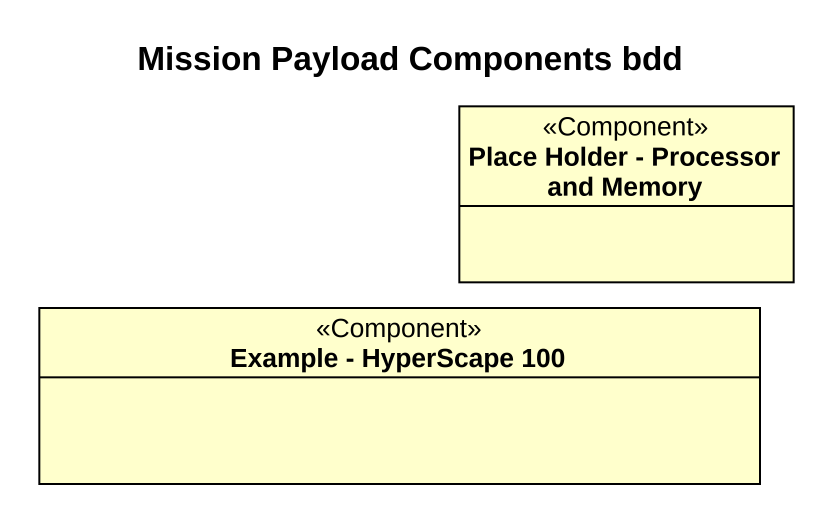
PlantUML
@startuml
title Mission Payload Components bdd
hide circle
hide empty members
class "Place Holder - Processor and Memory" as Place_Holder_Processor_and <<Component>>
class "Example - HyperScape 100" as Example_HyperScape_100 <<Component>>
@enduml
